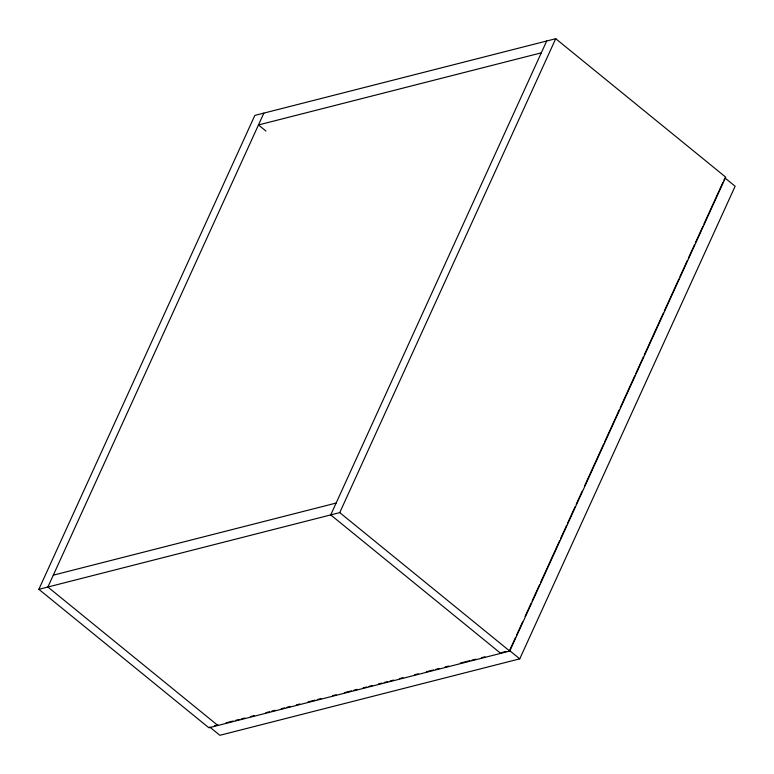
<?xml version="1.0" encoding="UTF-8"?>
<svg xmlns="http://www.w3.org/2000/svg" width="774" height="774" viewBox="0 0 774 774"><rect width="100%" height="100%" fill="white"/><g stroke="black" fill="none" stroke-linecap="round" stroke-linejoin="round"><path stroke-width="1.16" d="M38.864 589.314L254.839 115.413L555.722 38.7L725.731 177.159L509.756 651.069L208.874 727.783L38.864 589.314L339.747 512.611L555.722 38.7M263.866 113.11L47.891 587.021L217.9 725.48M546.696 41.003L330.73 514.913L500.73 653.372M515.571 637.35L509.563 650.537L519.76 658.848L735.136 186.253L724.928 177.943L723.932 180.148M516.568 635.154L522.585 621.967M525.082 616.472L531.099 603.275M532.096 601.079L539.613 584.593M540.61 582.396L559.65 540.629M560.647 538.433L566.655 525.246M567.661 523.05L575.169 506.564M576.175 504.367L582.183 491.18M584.689 485.685L603.72 443.918M604.726 441.722L619.248 409.843M620.255 407.646L634.777 375.777M635.773 373.581L643.291 357.095M644.287 354.898L663.328 313.131M664.324 310.935L678.856 279.056M679.853 276.86L687.37 260.374M688.367 258.177L694.375 244.99M695.381 242.794L702.889 226.308M703.895 224.102L722.926 182.345M541.297 52.845L258.468 124.953L265.937 131.038M53.29 575.169L336.129 503.061M214.359 725.799L217.881 724.899M226.076 722.81L233.109 721.02M235.451 720.42L238.963 719.53M241.304 718.93L244.816 718.03M250.679 716.54L254.191 715.64M265.908 712.661L269.42 711.761M271.761 711.161L275.273 710.271M281.136 708.771L284.648 707.881M286.99 707.281L290.502 706.381M296.365 704.891L299.877 703.992M308.081 701.902L315.105 700.112M317.446 699.512L320.958 698.622M332.675 695.633L336.187 694.742M344.391 692.653L351.415 690.853M353.757 690.263L357.278 689.363M363.132 687.873L366.644 686.973M368.985 686.374L372.507 685.483M378.36 683.984L381.872 683.094M384.214 682.494L387.735 681.594M390.077 681.004L393.589 680.104M399.442 678.614L402.964 677.714M414.671 674.725L418.192 673.835M426.387 671.745L433.421 669.955M435.762 669.355L439.274 668.455M445.127 666.965L448.649 666.066M460.356 663.086L469.731 660.696M472.072 660.096L475.584 659.196M481.447 657.707L484.959 656.807M501.359 652.627L506.041 651.437M519.76 658.848L219.874 735.3L209.677 726.989M339.747 512.611L509.756 651.069"/></g></svg>
